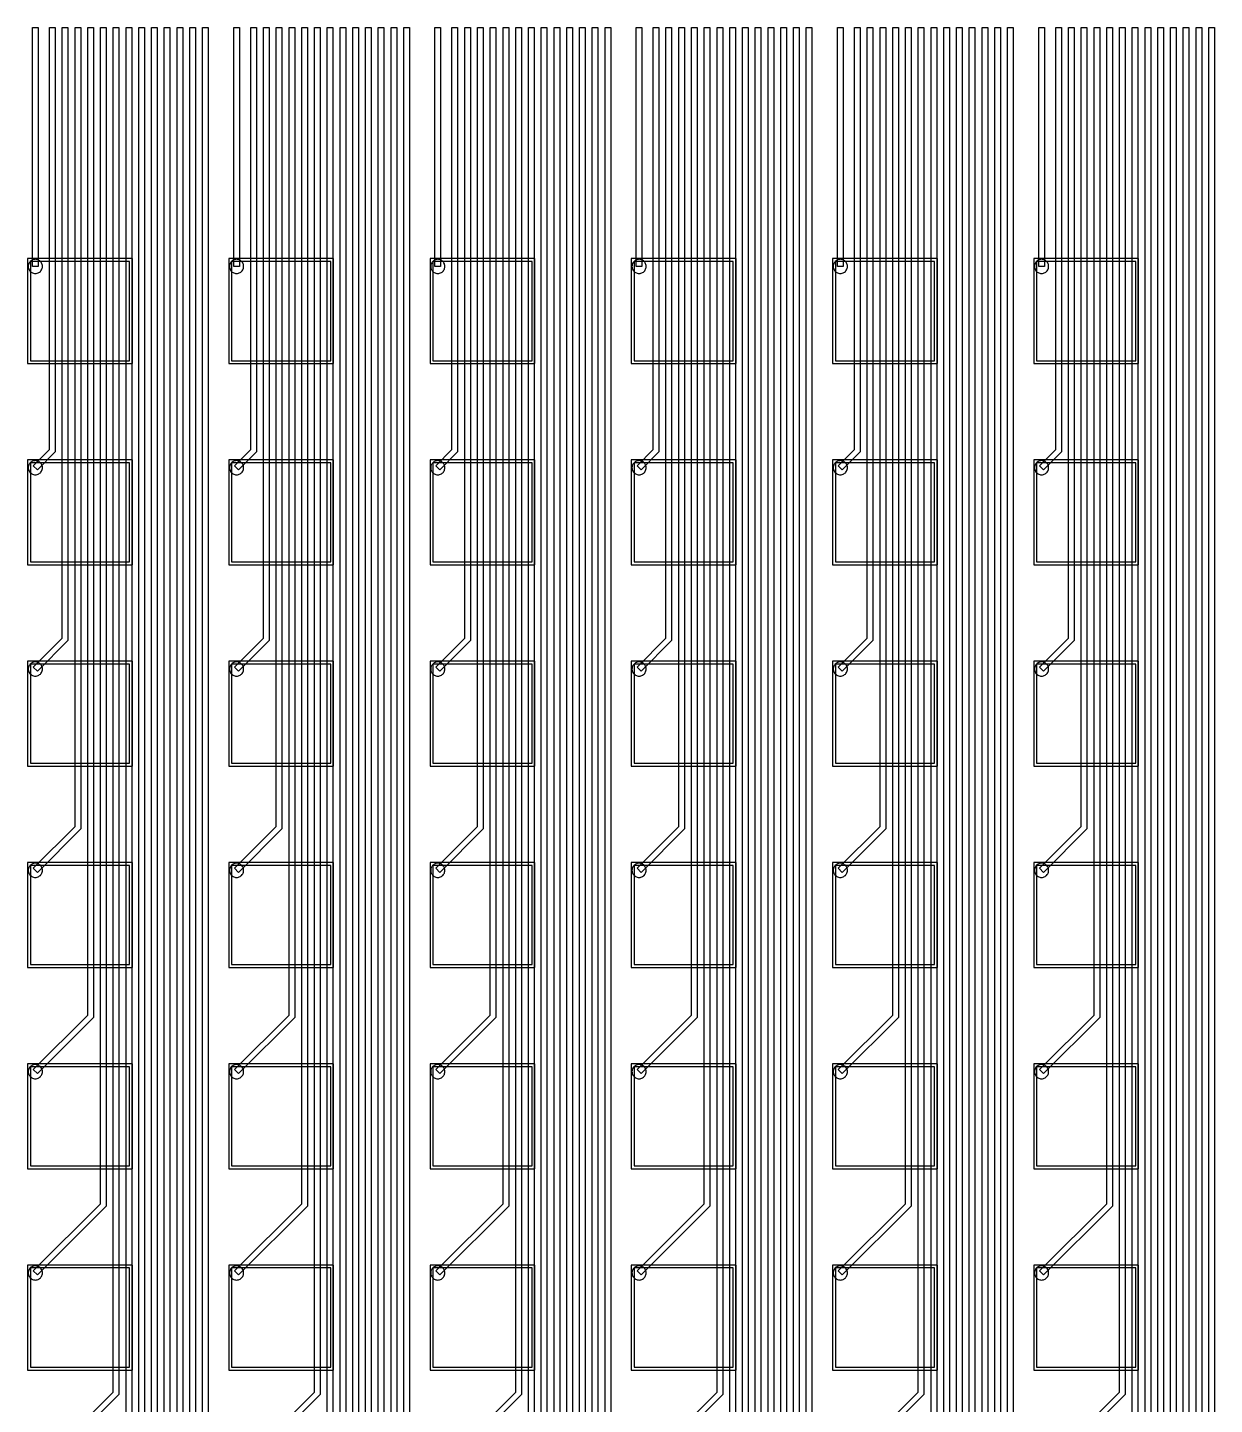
# Model space of a CAD drawing. Header units: metres. Extents: x -1236 to 4965, y 111 to 1952.
# Drawn here: x 639 to 1057.8, y 1166.9 to 1652.5 of the extents above; entities that cross this region are included whole.
import ezdxf

# ---------------------------------------------------------------- set-up
doc = ezdxf.new("R2010")
doc.units = ezdxf.units.M
for name, color, linetype in [('Etching', 1, 'CONTINUOUS'), ('EtchingPad', 2, 'CONTINUOUS'), ('Metal1', 4, 'CONTINUOUS'), ('Metal2', 3, 'CONTINUOUS')]:
    doc.layers.add(name, color=color, linetype=linetype)

msp = doc.modelspace()

# ---------------------------------------------------------------- linework, layer by layer
at = {"layer": 'Etching'}
for points in [[(644.25, 1568.25), (644.23, 1568.58), (644.16, 1568.9), (644.06, 1569.21), (643.92, 1569.5), (643.73, 1569.77), (643.52, 1570.02), (643.27, 1570.23), (643, 1570.42), (642.71, 1570.56), (642.4, 1570.66), (642.08, 1570.73), (641.75, 1570.75), (641.42, 1570.73), (641.1, 1570.66), (640.79, 1570.56), (640.5, 1570.42), (640.23, 1570.23), (639.98, 1570.02), (639.77, 1569.77), (639.58, 1569.5), (639.44, 1569.21), (639.34, 1568.9), (639.27, 1568.58), (639.25, 1568.25), (639.27, 1567.92), (639.34, 1567.6), (639.44, 1567.29), (639.58, 1567), (639.77, 1566.73), (639.98, 1566.48), (640.23, 1566.27), (640.5, 1566.08), (640.79, 1565.94), (641.1, 1565.84), (641.42, 1565.77), (641.75, 1565.75), (642.08, 1565.77), (642.4, 1565.84), (642.71, 1565.94), (643, 1566.08), (643.27, 1566.27), (643.52, 1566.48), (643.73, 1566.73), (643.92, 1567), (644.06, 1567.29), (644.16, 1567.6), (644.23, 1567.92), (644.25, 1568.25)], [(715.25, 1568.25), (715.23, 1568.58), (715.16, 1568.9), (715.06, 1569.21), (714.92, 1569.5), (714.73, 1569.77), (714.52, 1570.02), (714.27, 1570.23), (714, 1570.42), (713.71, 1570.56), (713.4, 1570.66), (713.08, 1570.73), (712.75, 1570.75), (712.42, 1570.73), (712.1, 1570.66), (711.79, 1570.56), (711.5, 1570.42), (711.23, 1570.23), (710.98, 1570.02), (710.77, 1569.77), (710.58, 1569.5), (710.44, 1569.21), (710.34, 1568.9), (710.27, 1568.58), (710.25, 1568.25), (710.27, 1567.92), (710.34, 1567.6), (710.44, 1567.29), (710.58, 1567), (710.77, 1566.73), (710.98, 1566.48), (711.23, 1566.27), (711.5, 1566.08), (711.79, 1565.94), (712.1, 1565.84), (712.42, 1565.77), (712.75, 1565.75), (713.08, 1565.77), (713.4, 1565.84), (713.71, 1565.94), (714, 1566.08), (714.27, 1566.27), (714.52, 1566.48), (714.73, 1566.73), (714.92, 1567), (715.06, 1567.29), (715.16, 1567.6), (715.23, 1567.92), (715.25, 1568.25)], [(786.25, 1568.25), (786.23, 1568.58), (786.16, 1568.9), (786.06, 1569.21), (785.92, 1569.5), (785.73, 1569.77), (785.52, 1570.02), (785.27, 1570.23), (785, 1570.42), (784.71, 1570.56), (784.4, 1570.66), (784.08, 1570.73), (783.75, 1570.75), (783.42, 1570.73), (783.1, 1570.66), (782.79, 1570.56), (782.5, 1570.42), (782.23, 1570.23), (781.98, 1570.02), (781.77, 1569.77), (781.58, 1569.5), (781.44, 1569.21), (781.34, 1568.9), (781.27, 1568.58), (781.25, 1568.25), (781.27, 1567.92), (781.34, 1567.6), (781.44, 1567.29), (781.58, 1567), (781.77, 1566.73), (781.98, 1566.48), (782.23, 1566.27), (782.5, 1566.08), (782.79, 1565.94), (783.1, 1565.84), (783.42, 1565.77), (783.75, 1565.75), (784.08, 1565.77), (784.4, 1565.84), (784.71, 1565.94), (785, 1566.08), (785.27, 1566.27), (785.52, 1566.48), (785.73, 1566.73), (785.92, 1567), (786.06, 1567.29), (786.16, 1567.6), (786.23, 1567.92), (786.25, 1568.25)], [(857.25, 1568.25), (857.23, 1568.58), (857.16, 1568.9), (857.06, 1569.21), (856.92, 1569.5), (856.73, 1569.77), (856.52, 1570.02), (856.27, 1570.23), (856, 1570.42), (855.71, 1570.56), (855.4, 1570.66), (855.08, 1570.73), (854.75, 1570.75), (854.42, 1570.73), (854.1, 1570.66), (853.79, 1570.56), (853.5, 1570.42), (853.23, 1570.23), (852.98, 1570.02), (852.77, 1569.77), (852.58, 1569.5), (852.44, 1569.21), (852.34, 1568.9), (852.27, 1568.58), (852.25, 1568.25), (852.27, 1567.92), (852.34, 1567.6), (852.44, 1567.29), (852.58, 1567), (852.77, 1566.73), (852.98, 1566.48), (853.23, 1566.27), (853.5, 1566.08), (853.79, 1565.94), (854.1, 1565.84), (854.42, 1565.77), (854.75, 1565.75), (855.08, 1565.77), (855.4, 1565.84), (855.71, 1565.94), (856, 1566.08), (856.27, 1566.27), (856.52, 1566.48), (856.73, 1566.73), (856.92, 1567), (857.06, 1567.29), (857.16, 1567.6), (857.23, 1567.92), (857.25, 1568.25)], [(928.25, 1568.25), (928.23, 1568.58), (928.16, 1568.9), (928.06, 1569.21), (927.92, 1569.5), (927.73, 1569.77), (927.52, 1570.02), (927.27, 1570.23), (927, 1570.42), (926.71, 1570.56), (926.4, 1570.66), (926.08, 1570.73), (925.75, 1570.75), (925.42, 1570.73), (925.1, 1570.66), (924.79, 1570.56), (924.5, 1570.42), (924.23, 1570.23), (923.98, 1570.02), (923.77, 1569.77), (923.58, 1569.5), (923.44, 1569.21), (923.34, 1568.9), (923.27, 1568.58), (923.25, 1568.25), (923.27, 1567.92), (923.34, 1567.6), (923.44, 1567.29), (923.58, 1567), (923.77, 1566.73), (923.98, 1566.48), (924.23, 1566.27), (924.5, 1566.08), (924.79, 1565.94), (925.1, 1565.84), (925.42, 1565.77), (925.75, 1565.75), (926.08, 1565.77), (926.4, 1565.84), (926.71, 1565.94), (927, 1566.08), (927.27, 1566.27), (927.52, 1566.48), (927.73, 1566.73), (927.92, 1567), (928.06, 1567.29), (928.16, 1567.6), (928.23, 1567.92), (928.25, 1568.25)], [(999.25, 1568.25), (999.23, 1568.58), (999.16, 1568.9), (999.06, 1569.21), (998.92, 1569.5), (998.73, 1569.77), (998.52, 1570.02), (998.27, 1570.23), (998, 1570.42), (997.71, 1570.56), (997.4, 1570.66), (997.08, 1570.73), (996.75, 1570.75), (996.42, 1570.73), (996.1, 1570.66), (995.79, 1570.56), (995.5, 1570.42), (995.23, 1570.23), (994.98, 1570.02), (994.77, 1569.77), (994.58, 1569.5), (994.44, 1569.21), (994.34, 1568.9), (994.27, 1568.58), (994.25, 1568.25), (994.27, 1567.92), (994.34, 1567.6), (994.44, 1567.29), (994.58, 1567), (994.77, 1566.73), (994.98, 1566.48), (995.23, 1566.27), (995.5, 1566.08), (995.79, 1565.94), (996.1, 1565.84), (996.42, 1565.77), (996.75, 1565.75), (997.08, 1565.77), (997.4, 1565.84), (997.71, 1565.94), (998, 1566.08), (998.27, 1566.27), (998.52, 1566.48), (998.73, 1566.73), (998.92, 1567), (999.06, 1567.29), (999.16, 1567.6), (999.23, 1567.92), (999.25, 1568.25)], [(644.25, 1497.25), (644.23, 1497.58), (644.16, 1497.9), (644.06, 1498.21), (643.92, 1498.5), (643.73, 1498.77), (643.52, 1499.02), (643.27, 1499.23), (643, 1499.42), (642.71, 1499.56), (642.4, 1499.66), (642.08, 1499.73), (641.75, 1499.75), (641.42, 1499.73), (641.1, 1499.66), (640.79, 1499.56), (640.5, 1499.42), (640.23, 1499.23), (639.98, 1499.02), (639.77, 1498.77), (639.58, 1498.5), (639.44, 1498.21), (639.34, 1497.9), (639.27, 1497.58), (639.25, 1497.25), (639.27, 1496.92), (639.34, 1496.6), (639.44, 1496.29), (639.58, 1496), (639.77, 1495.73), (639.98, 1495.48), (640.23, 1495.27), (640.5, 1495.08), (640.79, 1494.94), (641.1, 1494.84), (641.42, 1494.77), (641.75, 1494.75), (642.08, 1494.77), (642.4, 1494.84), (642.71, 1494.94), (643, 1495.08), (643.27, 1495.27), (643.52, 1495.48), (643.73, 1495.73), (643.92, 1496), (644.06, 1496.29), (644.16, 1496.6), (644.23, 1496.92), (644.25, 1497.25)], [(715.25, 1497.25), (715.23, 1497.58), (715.16, 1497.9), (715.06, 1498.21), (714.92, 1498.5), (714.73, 1498.77), (714.52, 1499.02), (714.27, 1499.23), (714, 1499.42), (713.71, 1499.56), (713.4, 1499.66), (713.08, 1499.73), (712.75, 1499.75), (712.42, 1499.73), (712.1, 1499.66), (711.79, 1499.56), (711.5, 1499.42), (711.23, 1499.23), (710.98, 1499.02), (710.77, 1498.77), (710.58, 1498.5), (710.44, 1498.21), (710.34, 1497.9), (710.27, 1497.58), (710.25, 1497.25), (710.27, 1496.92), (710.34, 1496.6), (710.44, 1496.29), (710.58, 1496), (710.77, 1495.73), (710.98, 1495.48), (711.23, 1495.27), (711.5, 1495.08), (711.79, 1494.94), (712.1, 1494.84), (712.42, 1494.77), (712.75, 1494.75), (713.08, 1494.77), (713.4, 1494.84), (713.71, 1494.94), (714, 1495.08), (714.27, 1495.27), (714.52, 1495.48), (714.73, 1495.73), (714.92, 1496), (715.06, 1496.29), (715.16, 1496.6), (715.23, 1496.92), (715.25, 1497.25)], [(786.25, 1497.25), (786.23, 1497.58), (786.16, 1497.9), (786.06, 1498.21), (785.92, 1498.5), (785.73, 1498.77), (785.52, 1499.02), (785.27, 1499.23), (785, 1499.42), (784.71, 1499.56), (784.4, 1499.66), (784.08, 1499.73), (783.75, 1499.75), (783.42, 1499.73), (783.1, 1499.66), (782.79, 1499.56), (782.5, 1499.42), (782.23, 1499.23), (781.98, 1499.02), (781.77, 1498.77), (781.58, 1498.5), (781.44, 1498.21), (781.34, 1497.9), (781.27, 1497.58), (781.25, 1497.25), (781.27, 1496.92), (781.34, 1496.6), (781.44, 1496.29), (781.58, 1496), (781.77, 1495.73), (781.98, 1495.48), (782.23, 1495.27), (782.5, 1495.08), (782.79, 1494.94), (783.1, 1494.84), (783.42, 1494.77), (783.75, 1494.75), (784.08, 1494.77), (784.4, 1494.84), (784.71, 1494.94), (785, 1495.08), (785.27, 1495.27), (785.52, 1495.48), (785.73, 1495.73), (785.92, 1496), (786.06, 1496.29), (786.16, 1496.6), (786.23, 1496.92), (786.25, 1497.25)], [(857.25, 1497.25), (857.23, 1497.58), (857.16, 1497.9), (857.06, 1498.21), (856.92, 1498.5), (856.73, 1498.77), (856.52, 1499.02), (856.27, 1499.23), (856, 1499.42), (855.71, 1499.56), (855.4, 1499.66), (855.08, 1499.73), (854.75, 1499.75), (854.42, 1499.73), (854.1, 1499.66), (853.79, 1499.56), (853.5, 1499.42), (853.23, 1499.23), (852.98, 1499.02), (852.77, 1498.77), (852.58, 1498.5), (852.44, 1498.21), (852.34, 1497.9), (852.27, 1497.58), (852.25, 1497.25), (852.27, 1496.92), (852.34, 1496.6), (852.44, 1496.29), (852.58, 1496), (852.77, 1495.73), (852.98, 1495.48), (853.23, 1495.27), (853.5, 1495.08), (853.79, 1494.94), (854.1, 1494.84), (854.42, 1494.77), (854.75, 1494.75), (855.08, 1494.77), (855.4, 1494.84), (855.71, 1494.94), (856, 1495.08), (856.27, 1495.27), (856.52, 1495.48), (856.73, 1495.73), (856.92, 1496), (857.06, 1496.29), (857.16, 1496.6), (857.23, 1496.92), (857.25, 1497.25)], [(928.25, 1497.25), (928.23, 1497.58), (928.16, 1497.9), (928.06, 1498.21), (927.92, 1498.5), (927.73, 1498.77), (927.52, 1499.02), (927.27, 1499.23), (927, 1499.42), (926.71, 1499.56), (926.4, 1499.66), (926.08, 1499.73), (925.75, 1499.75), (925.42, 1499.73), (925.1, 1499.66), (924.79, 1499.56), (924.5, 1499.42), (924.23, 1499.23), (923.98, 1499.02), (923.77, 1498.77), (923.58, 1498.5), (923.44, 1498.21), (923.34, 1497.9), (923.27, 1497.58), (923.25, 1497.25), (923.27, 1496.92), (923.34, 1496.6), (923.44, 1496.29), (923.58, 1496), (923.77, 1495.73), (923.98, 1495.48), (924.23, 1495.27), (924.5, 1495.08), (924.79, 1494.94), (925.1, 1494.84), (925.42, 1494.77), (925.75, 1494.75), (926.08, 1494.77), (926.4, 1494.84), (926.71, 1494.94), (927, 1495.08), (927.27, 1495.27), (927.52, 1495.48), (927.73, 1495.73), (927.92, 1496), (928.06, 1496.29), (928.16, 1496.6), (928.23, 1496.92), (928.25, 1497.25)], [(999.25, 1497.25), (999.23, 1497.58), (999.16, 1497.9), (999.06, 1498.21), (998.92, 1498.5), (998.73, 1498.77), (998.52, 1499.02), (998.27, 1499.23), (998, 1499.42), (997.71, 1499.56), (997.4, 1499.66), (997.08, 1499.73), (996.75, 1499.75), (996.42, 1499.73), (996.1, 1499.66), (995.79, 1499.56), (995.5, 1499.42), (995.23, 1499.23), (994.98, 1499.02), (994.77, 1498.77), (994.58, 1498.5), (994.44, 1498.21), (994.34, 1497.9), (994.27, 1497.58), (994.25, 1497.25), (994.27, 1496.92), (994.34, 1496.6), (994.44, 1496.29), (994.58, 1496), (994.77, 1495.73), (994.98, 1495.48), (995.23, 1495.27), (995.5, 1495.08), (995.79, 1494.94), (996.1, 1494.84), (996.42, 1494.77), (996.75, 1494.75), (997.08, 1494.77), (997.4, 1494.84), (997.71, 1494.94), (998, 1495.08), (998.27, 1495.27), (998.52, 1495.48), (998.73, 1495.73), (998.92, 1496), (999.06, 1496.29), (999.16, 1496.6), (999.23, 1496.92), (999.25, 1497.25)], [(644.25, 1426.25), (644.23, 1426.58), (644.16, 1426.9), (644.06, 1427.21), (643.92, 1427.5), (643.73, 1427.77), (643.52, 1428.02), (643.27, 1428.23), (643, 1428.42), (642.71, 1428.56), (642.4, 1428.66), (642.08, 1428.73), (641.75, 1428.75), (641.42, 1428.73), (641.1, 1428.66), (640.79, 1428.56), (640.5, 1428.42), (640.23, 1428.23), (639.98, 1428.02), (639.77, 1427.77), (639.58, 1427.5), (639.44, 1427.21), (639.34, 1426.9), (639.27, 1426.58), (639.25, 1426.25), (639.27, 1425.92), (639.34, 1425.6), (639.44, 1425.29), (639.58, 1425), (639.77, 1424.73), (639.98, 1424.48), (640.23, 1424.27), (640.5, 1424.08), (640.79, 1423.94), (641.1, 1423.84), (641.42, 1423.77), (641.75, 1423.75), (642.08, 1423.77), (642.4, 1423.84), (642.71, 1423.94), (643, 1424.08), (643.27, 1424.27), (643.52, 1424.48), (643.73, 1424.73), (643.92, 1425), (644.06, 1425.29), (644.16, 1425.6), (644.23, 1425.92), (644.25, 1426.25)], [(715.25, 1426.25), (715.23, 1426.58), (715.16, 1426.9), (715.06, 1427.21), (714.92, 1427.5), (714.73, 1427.77), (714.52, 1428.02), (714.27, 1428.23), (714, 1428.42), (713.71, 1428.56), (713.4, 1428.66), (713.08, 1428.73), (712.75, 1428.75), (712.42, 1428.73), (712.1, 1428.66), (711.79, 1428.56), (711.5, 1428.42), (711.23, 1428.23), (710.98, 1428.02), (710.77, 1427.77), (710.58, 1427.5), (710.44, 1427.21), (710.34, 1426.9), (710.27, 1426.58), (710.25, 1426.25), (710.27, 1425.92), (710.34, 1425.6), (710.44, 1425.29), (710.58, 1425), (710.77, 1424.73), (710.98, 1424.48), (711.23, 1424.27), (711.5, 1424.08), (711.79, 1423.94), (712.1, 1423.84), (712.42, 1423.77), (712.75, 1423.75), (713.08, 1423.77), (713.4, 1423.84), (713.71, 1423.94), (714, 1424.08), (714.27, 1424.27), (714.52, 1424.48), (714.73, 1424.73), (714.92, 1425), (715.06, 1425.29), (715.16, 1425.6), (715.23, 1425.92), (715.25, 1426.25)], [(786.25, 1426.25), (786.23, 1426.58), (786.16, 1426.9), (786.06, 1427.21), (785.92, 1427.5), (785.73, 1427.77), (785.52, 1428.02), (785.27, 1428.23), (785, 1428.42), (784.71, 1428.56), (784.4, 1428.66), (784.08, 1428.73), (783.75, 1428.75), (783.42, 1428.73), (783.1, 1428.66), (782.79, 1428.56), (782.5, 1428.42), (782.23, 1428.23), (781.98, 1428.02), (781.77, 1427.77), (781.58, 1427.5), (781.44, 1427.21), (781.34, 1426.9), (781.27, 1426.58), (781.25, 1426.25), (781.27, 1425.92), (781.34, 1425.6), (781.44, 1425.29), (781.58, 1425), (781.77, 1424.73), (781.98, 1424.48), (782.23, 1424.27), (782.5, 1424.08), (782.79, 1423.94), (783.1, 1423.84), (783.42, 1423.77), (783.75, 1423.75), (784.08, 1423.77), (784.4, 1423.84), (784.71, 1423.94), (785, 1424.08), (785.27, 1424.27), (785.52, 1424.48), (785.73, 1424.73), (785.92, 1425), (786.06, 1425.29), (786.16, 1425.6), (786.23, 1425.92), (786.25, 1426.25)], [(857.25, 1426.25), (857.23, 1426.58), (857.16, 1426.9), (857.06, 1427.21), (856.92, 1427.5), (856.73, 1427.77), (856.52, 1428.02), (856.27, 1428.23), (856, 1428.42), (855.71, 1428.56), (855.4, 1428.66), (855.08, 1428.73), (854.75, 1428.75), (854.42, 1428.73), (854.1, 1428.66), (853.79, 1428.56), (853.5, 1428.42), (853.23, 1428.23), (852.98, 1428.02), (852.77, 1427.77), (852.58, 1427.5), (852.44, 1427.21), (852.34, 1426.9), (852.27, 1426.58), (852.25, 1426.25), (852.27, 1425.92), (852.34, 1425.6), (852.44, 1425.29), (852.58, 1425), (852.77, 1424.73), (852.98, 1424.48), (853.23, 1424.27), (853.5, 1424.08), (853.79, 1423.94), (854.1, 1423.84), (854.42, 1423.77), (854.75, 1423.75), (855.08, 1423.77), (855.4, 1423.84), (855.71, 1423.94), (856, 1424.08), (856.27, 1424.27), (856.52, 1424.48), (856.73, 1424.73), (856.92, 1425), (857.06, 1425.29), (857.16, 1425.6), (857.23, 1425.92), (857.25, 1426.25)], [(928.25, 1426.25), (928.23, 1426.58), (928.16, 1426.9), (928.06, 1427.21), (927.92, 1427.5), (927.73, 1427.77), (927.52, 1428.02), (927.27, 1428.23), (927, 1428.42), (926.71, 1428.56), (926.4, 1428.66), (926.08, 1428.73), (925.75, 1428.75), (925.42, 1428.73), (925.1, 1428.66), (924.79, 1428.56), (924.5, 1428.42), (924.23, 1428.23), (923.98, 1428.02), (923.77, 1427.77), (923.58, 1427.5), (923.44, 1427.21), (923.34, 1426.9), (923.27, 1426.58), (923.25, 1426.25), (923.27, 1425.92), (923.34, 1425.6), (923.44, 1425.29), (923.58, 1425), (923.77, 1424.73), (923.98, 1424.48), (924.23, 1424.27), (924.5, 1424.08), (924.79, 1423.94), (925.1, 1423.84), (925.42, 1423.77), (925.75, 1423.75), (926.08, 1423.77), (926.4, 1423.84), (926.71, 1423.94), (927, 1424.08), (927.27, 1424.27), (927.52, 1424.48), (927.73, 1424.73), (927.92, 1425), (928.06, 1425.29), (928.16, 1425.6), (928.23, 1425.92), (928.25, 1426.25)], [(999.25, 1426.25), (999.23, 1426.58), (999.16, 1426.9), (999.06, 1427.21), (998.92, 1427.5), (998.73, 1427.77), (998.52, 1428.02), (998.27, 1428.23), (998, 1428.42), (997.71, 1428.56), (997.4, 1428.66), (997.08, 1428.73), (996.75, 1428.75), (996.42, 1428.73), (996.1, 1428.66), (995.79, 1428.56), (995.5, 1428.42), (995.23, 1428.23), (994.98, 1428.02), (994.77, 1427.77), (994.58, 1427.5), (994.44, 1427.21), (994.34, 1426.9), (994.27, 1426.58), (994.25, 1426.25), (994.27, 1425.92), (994.34, 1425.6), (994.44, 1425.29), (994.58, 1425), (994.77, 1424.73), (994.98, 1424.48), (995.23, 1424.27), (995.5, 1424.08), (995.79, 1423.94), (996.1, 1423.84), (996.42, 1423.77), (996.75, 1423.75), (997.08, 1423.77), (997.4, 1423.84), (997.71, 1423.94), (998, 1424.08), (998.27, 1424.27), (998.52, 1424.48), (998.73, 1424.73), (998.92, 1425), (999.06, 1425.29), (999.16, 1425.6), (999.23, 1425.92), (999.25, 1426.25)], [(644.25, 1355.25), (644.23, 1355.58), (644.16, 1355.9), (644.06, 1356.21), (643.92, 1356.5), (643.73, 1356.77), (643.52, 1357.02), (643.27, 1357.23), (643, 1357.42), (642.71, 1357.56), (642.4, 1357.66), (642.08, 1357.73), (641.75, 1357.75), (641.42, 1357.73), (641.1, 1357.66), (640.79, 1357.56), (640.5, 1357.42), (640.23, 1357.23), (639.98, 1357.02), (639.77, 1356.77), (639.58, 1356.5), (639.44, 1356.21), (639.34, 1355.9), (639.27, 1355.58), (639.25, 1355.25), (639.27, 1354.92), (639.34, 1354.6), (639.44, 1354.29), (639.58, 1354), (639.77, 1353.73), (639.98, 1353.48), (640.23, 1353.27), (640.5, 1353.08), (640.79, 1352.94), (641.1, 1352.84), (641.42, 1352.77), (641.75, 1352.75), (642.08, 1352.77), (642.4, 1352.84), (642.71, 1352.94), (643, 1353.08), (643.27, 1353.27), (643.52, 1353.48), (643.73, 1353.73), (643.92, 1354), (644.06, 1354.29), (644.16, 1354.6), (644.23, 1354.92), (644.25, 1355.25)], [(715.25, 1355.25), (715.23, 1355.58), (715.16, 1355.9), (715.06, 1356.21), (714.92, 1356.5), (714.73, 1356.77), (714.52, 1357.02), (714.27, 1357.23), (714, 1357.42), (713.71, 1357.56), (713.4, 1357.66), (713.08, 1357.73), (712.75, 1357.75), (712.42, 1357.73), (712.1, 1357.66), (711.79, 1357.56), (711.5, 1357.42), (711.23, 1357.23), (710.98, 1357.02), (710.77, 1356.77), (710.58, 1356.5), (710.44, 1356.21), (710.34, 1355.9), (710.27, 1355.58), (710.25, 1355.25), (710.27, 1354.92), (710.34, 1354.6), (710.44, 1354.29), (710.58, 1354), (710.77, 1353.73), (710.98, 1353.48), (711.23, 1353.27), (711.5, 1353.08), (711.79, 1352.94), (712.1, 1352.84), (712.42, 1352.77), (712.75, 1352.75), (713.08, 1352.77), (713.4, 1352.84), (713.71, 1352.94), (714, 1353.08), (714.27, 1353.27), (714.52, 1353.48), (714.73, 1353.73), (714.92, 1354), (715.06, 1354.29), (715.16, 1354.6), (715.23, 1354.92), (715.25, 1355.25)], [(786.25, 1355.25), (786.23, 1355.58), (786.16, 1355.9), (786.06, 1356.21), (785.92, 1356.5), (785.73, 1356.77), (785.52, 1357.02), (785.27, 1357.23), (785, 1357.42), (784.71, 1357.56), (784.4, 1357.66), (784.08, 1357.73), (783.75, 1357.75), (783.42, 1357.73), (783.1, 1357.66), (782.79, 1357.56), (782.5, 1357.42), (782.23, 1357.23), (781.98, 1357.02), (781.77, 1356.77), (781.58, 1356.5), (781.44, 1356.21), (781.34, 1355.9), (781.27, 1355.58), (781.25, 1355.25), (781.27, 1354.92), (781.34, 1354.6), (781.44, 1354.29), (781.58, 1354), (781.77, 1353.73), (781.98, 1353.48), (782.23, 1353.27), (782.5, 1353.08), (782.79, 1352.94), (783.1, 1352.84), (783.42, 1352.77), (783.75, 1352.75), (784.08, 1352.77), (784.4, 1352.84), (784.71, 1352.94), (785, 1353.08), (785.27, 1353.27), (785.52, 1353.48), (785.73, 1353.73), (785.92, 1354), (786.06, 1354.29), (786.16, 1354.6), (786.23, 1354.92), (786.25, 1355.25)], [(857.25, 1355.25), (857.23, 1355.58), (857.16, 1355.9), (857.06, 1356.21), (856.92, 1356.5), (856.73, 1356.77), (856.52, 1357.02), (856.27, 1357.23), (856, 1357.42), (855.71, 1357.56), (855.4, 1357.66), (855.08, 1357.73), (854.75, 1357.75), (854.42, 1357.73), (854.1, 1357.66), (853.79, 1357.56), (853.5, 1357.42), (853.23, 1357.23), (852.98, 1357.02), (852.77, 1356.77), (852.58, 1356.5), (852.44, 1356.21), (852.34, 1355.9), (852.27, 1355.58), (852.25, 1355.25), (852.27, 1354.92), (852.34, 1354.6), (852.44, 1354.29), (852.58, 1354), (852.77, 1353.73), (852.98, 1353.48), (853.23, 1353.27), (853.5, 1353.08), (853.79, 1352.94), (854.1, 1352.84), (854.42, 1352.77), (854.75, 1352.75), (855.08, 1352.77), (855.4, 1352.84), (855.71, 1352.94), (856, 1353.08), (856.27, 1353.27), (856.52, 1353.48), (856.73, 1353.73), (856.92, 1354), (857.06, 1354.29), (857.16, 1354.6), (857.23, 1354.92), (857.25, 1355.25)], [(928.25, 1355.25), (928.23, 1355.58), (928.16, 1355.9), (928.06, 1356.21), (927.92, 1356.5), (927.73, 1356.77), (927.52, 1357.02), (927.27, 1357.23), (927, 1357.42), (926.71, 1357.56), (926.4, 1357.66), (926.08, 1357.73), (925.75, 1357.75), (925.42, 1357.73), (925.1, 1357.66), (924.79, 1357.56), (924.5, 1357.42), (924.23, 1357.23), (923.98, 1357.02), (923.77, 1356.77), (923.58, 1356.5), (923.44, 1356.21), (923.34, 1355.9), (923.27, 1355.58), (923.25, 1355.25), (923.27, 1354.92), (923.34, 1354.6), (923.44, 1354.29), (923.58, 1354), (923.77, 1353.73), (923.98, 1353.48), (924.23, 1353.27), (924.5, 1353.08), (924.79, 1352.94), (925.1, 1352.84), (925.42, 1352.77), (925.75, 1352.75), (926.08, 1352.77), (926.4, 1352.84), (926.71, 1352.94), (927, 1353.08), (927.27, 1353.27), (927.52, 1353.48), (927.73, 1353.73), (927.92, 1354), (928.06, 1354.29), (928.16, 1354.6), (928.23, 1354.92), (928.25, 1355.25)], [(999.25, 1355.25), (999.23, 1355.58), (999.16, 1355.9), (999.06, 1356.21), (998.92, 1356.5), (998.73, 1356.77), (998.52, 1357.02), (998.27, 1357.23), (998, 1357.42), (997.71, 1357.56), (997.4, 1357.66), (997.08, 1357.73), (996.75, 1357.75), (996.42, 1357.73), (996.1, 1357.66), (995.79, 1357.56), (995.5, 1357.42), (995.23, 1357.23), (994.98, 1357.02), (994.77, 1356.77), (994.58, 1356.5), (994.44, 1356.21), (994.34, 1355.9), (994.27, 1355.58), (994.25, 1355.25), (994.27, 1354.92), (994.34, 1354.6), (994.44, 1354.29), (994.58, 1354), (994.77, 1353.73), (994.98, 1353.48), (995.23, 1353.27), (995.5, 1353.08), (995.79, 1352.94), (996.1, 1352.84), (996.42, 1352.77), (996.75, 1352.75), (997.08, 1352.77), (997.4, 1352.84), (997.71, 1352.94), (998, 1353.08), (998.27, 1353.27), (998.52, 1353.48), (998.73, 1353.73), (998.92, 1354), (999.06, 1354.29), (999.16, 1354.6), (999.23, 1354.92), (999.25, 1355.25)], [(644.25, 1284.25), (644.23, 1284.58), (644.16, 1284.9), (644.06, 1285.21), (643.92, 1285.5), (643.73, 1285.77), (643.52, 1286.02), (643.27, 1286.23), (643, 1286.42), (642.71, 1286.56), (642.4, 1286.66), (642.08, 1286.73), (641.75, 1286.75), (641.42, 1286.73), (641.1, 1286.66), (640.79, 1286.56), (640.5, 1286.42), (640.23, 1286.23), (639.98, 1286.02), (639.77, 1285.77), (639.58, 1285.5), (639.44, 1285.21), (639.34, 1284.9), (639.27, 1284.58), (639.25, 1284.25), (639.27, 1283.92), (639.34, 1283.6), (639.44, 1283.29), (639.58, 1283), (639.77, 1282.73), (639.98, 1282.48), (640.23, 1282.27), (640.5, 1282.08), (640.79, 1281.94), (641.1, 1281.84), (641.42, 1281.77), (641.75, 1281.75), (642.08, 1281.77), (642.4, 1281.84), (642.71, 1281.94), (643, 1282.08), (643.27, 1282.27), (643.52, 1282.48), (643.73, 1282.73), (643.92, 1283), (644.06, 1283.29), (644.16, 1283.6), (644.23, 1283.92), (644.25, 1284.25)], [(715.25, 1284.25), (715.23, 1284.58), (715.16, 1284.9), (715.06, 1285.21), (714.92, 1285.5), (714.73, 1285.77), (714.52, 1286.02), (714.27, 1286.23), (714, 1286.42), (713.71, 1286.56), (713.4, 1286.66), (713.08, 1286.73), (712.75, 1286.75), (712.42, 1286.73), (712.1, 1286.66), (711.79, 1286.56), (711.5, 1286.42), (711.23, 1286.23), (710.98, 1286.02), (710.77, 1285.77), (710.58, 1285.5), (710.44, 1285.21), (710.34, 1284.9), (710.27, 1284.58), (710.25, 1284.25), (710.27, 1283.92), (710.34, 1283.6), (710.44, 1283.29), (710.58, 1283), (710.77, 1282.73), (710.98, 1282.48), (711.23, 1282.27), (711.5, 1282.08), (711.79, 1281.94), (712.1, 1281.84), (712.42, 1281.77), (712.75, 1281.75), (713.08, 1281.77), (713.4, 1281.84), (713.71, 1281.94), (714, 1282.08), (714.27, 1282.27), (714.52, 1282.48), (714.73, 1282.73), (714.92, 1283), (715.06, 1283.29), (715.16, 1283.6), (715.23, 1283.92), (715.25, 1284.25)], [(786.25, 1284.25), (786.23, 1284.58), (786.16, 1284.9), (786.06, 1285.21), (785.92, 1285.5), (785.73, 1285.77), (785.52, 1286.02), (785.27, 1286.23), (785, 1286.42), (784.71, 1286.56), (784.4, 1286.66), (784.08, 1286.73), (783.75, 1286.75), (783.42, 1286.73), (783.1, 1286.66), (782.79, 1286.56), (782.5, 1286.42), (782.23, 1286.23), (781.98, 1286.02), (781.77, 1285.77), (781.58, 1285.5), (781.44, 1285.21), (781.34, 1284.9), (781.27, 1284.58), (781.25, 1284.25), (781.27, 1283.92), (781.34, 1283.6), (781.44, 1283.29), (781.58, 1283), (781.77, 1282.73), (781.98, 1282.48), (782.23, 1282.27), (782.5, 1282.08), (782.79, 1281.94), (783.1, 1281.84), (783.42, 1281.77), (783.75, 1281.75), (784.08, 1281.77), (784.4, 1281.84), (784.71, 1281.94), (785, 1282.08), (785.27, 1282.27), (785.52, 1282.48), (785.73, 1282.73), (785.92, 1283), (786.06, 1283.29), (786.16, 1283.6), (786.23, 1283.92), (786.25, 1284.25)], [(857.25, 1284.25), (857.23, 1284.58), (857.16, 1284.9), (857.06, 1285.21), (856.92, 1285.5), (856.73, 1285.77), (856.52, 1286.02), (856.27, 1286.23), (856, 1286.42), (855.71, 1286.56), (855.4, 1286.66), (855.08, 1286.73), (854.75, 1286.75), (854.42, 1286.73), (854.1, 1286.66), (853.79, 1286.56), (853.5, 1286.42), (853.23, 1286.23), (852.98, 1286.02), (852.77, 1285.77), (852.58, 1285.5), (852.44, 1285.21), (852.34, 1284.9), (852.27, 1284.58), (852.25, 1284.25), (852.27, 1283.92), (852.34, 1283.6), (852.44, 1283.29), (852.58, 1283), (852.77, 1282.73), (852.98, 1282.48), (853.23, 1282.27), (853.5, 1282.08), (853.79, 1281.94), (854.1, 1281.84), (854.42, 1281.77), (854.75, 1281.75), (855.08, 1281.77), (855.4, 1281.84), (855.71, 1281.94), (856, 1282.08), (856.27, 1282.27), (856.52, 1282.48), (856.73, 1282.73), (856.92, 1283), (857.06, 1283.29), (857.16, 1283.6), (857.23, 1283.92), (857.25, 1284.25)], [(928.25, 1284.25), (928.23, 1284.58), (928.16, 1284.9), (928.06, 1285.21), (927.92, 1285.5), (927.73, 1285.77), (927.52, 1286.02), (927.27, 1286.23), (927, 1286.42), (926.71, 1286.56), (926.4, 1286.66), (926.08, 1286.73), (925.75, 1286.75), (925.42, 1286.73), (925.1, 1286.66), (924.79, 1286.56), (924.5, 1286.42), (924.23, 1286.23), (923.98, 1286.02), (923.77, 1285.77), (923.58, 1285.5), (923.44, 1285.21), (923.34, 1284.9), (923.27, 1284.58), (923.25, 1284.25), (923.27, 1283.92), (923.34, 1283.6), (923.44, 1283.29), (923.58, 1283), (923.77, 1282.73), (923.98, 1282.48), (924.23, 1282.27), (924.5, 1282.08), (924.79, 1281.94), (925.1, 1281.84), (925.42, 1281.77), (925.75, 1281.75), (926.08, 1281.77), (926.4, 1281.84), (926.71, 1281.94), (927, 1282.08), (927.27, 1282.27), (927.52, 1282.48), (927.73, 1282.73), (927.92, 1283), (928.06, 1283.29), (928.16, 1283.6), (928.23, 1283.92), (928.25, 1284.25)], [(999.25, 1284.25), (999.23, 1284.58), (999.16, 1284.9), (999.06, 1285.21), (998.92, 1285.5), (998.73, 1285.77), (998.52, 1286.02), (998.27, 1286.23), (998, 1286.42), (997.71, 1286.56), (997.4, 1286.66), (997.08, 1286.73), (996.75, 1286.75), (996.42, 1286.73), (996.1, 1286.66), (995.79, 1286.56), (995.5, 1286.42), (995.23, 1286.23), (994.98, 1286.02), (994.77, 1285.77), (994.58, 1285.5), (994.44, 1285.21), (994.34, 1284.9), (994.27, 1284.58), (994.25, 1284.25), (994.27, 1283.92), (994.34, 1283.6), (994.44, 1283.29), (994.58, 1283), (994.77, 1282.73), (994.98, 1282.48), (995.23, 1282.27), (995.5, 1282.08), (995.79, 1281.94), (996.1, 1281.84), (996.42, 1281.77), (996.75, 1281.75), (997.08, 1281.77), (997.4, 1281.84), (997.71, 1281.94), (998, 1282.08), (998.27, 1282.27), (998.52, 1282.48), (998.73, 1282.73), (998.92, 1283), (999.06, 1283.29), (999.16, 1283.6), (999.23, 1283.92), (999.25, 1284.25)], [(644.25, 1213.25), (644.23, 1213.58), (644.16, 1213.9), (644.06, 1214.21), (643.92, 1214.5), (643.73, 1214.77), (643.52, 1215.02), (643.27, 1215.23), (643, 1215.42), (642.71, 1215.56), (642.4, 1215.66), (642.08, 1215.73), (641.75, 1215.75), (641.42, 1215.73), (641.1, 1215.66), (640.79, 1215.56), (640.5, 1215.42), (640.23, 1215.23), (639.98, 1215.02), (639.77, 1214.77), (639.58, 1214.5), (639.44, 1214.21), (639.34, 1213.9), (639.27, 1213.58), (639.25, 1213.25), (639.27, 1212.92), (639.34, 1212.6), (639.44, 1212.29), (639.58, 1212), (639.77, 1211.73), (639.98, 1211.48), (640.23, 1211.27), (640.5, 1211.08), (640.79, 1210.94), (641.1, 1210.84), (641.42, 1210.77), (641.75, 1210.75), (642.08, 1210.77), (642.4, 1210.84), (642.71, 1210.94), (643, 1211.08), (643.27, 1211.27), (643.52, 1211.48), (643.73, 1211.73), (643.92, 1212), (644.06, 1212.29), (644.16, 1212.6), (644.23, 1212.92), (644.25, 1213.25)], [(715.25, 1213.25), (715.23, 1213.58), (715.16, 1213.9), (715.06, 1214.21), (714.92, 1214.5), (714.73, 1214.77), (714.52, 1215.02), (714.27, 1215.23), (714, 1215.42), (713.71, 1215.56), (713.4, 1215.66), (713.08, 1215.73), (712.75, 1215.75), (712.42, 1215.73), (712.1, 1215.66), (711.79, 1215.56), (711.5, 1215.42), (711.23, 1215.23), (710.98, 1215.02), (710.77, 1214.77), (710.58, 1214.5), (710.44, 1214.21), (710.34, 1213.9), (710.27, 1213.58), (710.25, 1213.25), (710.27, 1212.92), (710.34, 1212.6), (710.44, 1212.29), (710.58, 1212), (710.77, 1211.73), (710.98, 1211.48), (711.23, 1211.27), (711.5, 1211.08), (711.79, 1210.94), (712.1, 1210.84), (712.42, 1210.77), (712.75, 1210.75), (713.08, 1210.77), (713.4, 1210.84), (713.71, 1210.94), (714, 1211.08), (714.27, 1211.27), (714.52, 1211.48), (714.73, 1211.73), (714.92, 1212), (715.06, 1212.29), (715.16, 1212.6), (715.23, 1212.92), (715.25, 1213.25)], [(786.25, 1213.25), (786.23, 1213.58), (786.16, 1213.9), (786.06, 1214.21), (785.92, 1214.5), (785.73, 1214.77), (785.52, 1215.02), (785.27, 1215.23), (785, 1215.42), (784.71, 1215.56), (784.4, 1215.66), (784.08, 1215.73), (783.75, 1215.75), (783.42, 1215.73), (783.1, 1215.66), (782.79, 1215.56), (782.5, 1215.42), (782.23, 1215.23), (781.98, 1215.02), (781.77, 1214.77), (781.58, 1214.5), (781.44, 1214.21), (781.34, 1213.9), (781.27, 1213.58), (781.25, 1213.25), (781.27, 1212.92), (781.34, 1212.6), (781.44, 1212.29), (781.58, 1212), (781.77, 1211.73), (781.98, 1211.48), (782.23, 1211.27), (782.5, 1211.08), (782.79, 1210.94), (783.1, 1210.84), (783.42, 1210.77), (783.75, 1210.75), (784.08, 1210.77), (784.4, 1210.84), (784.71, 1210.94), (785, 1211.08), (785.27, 1211.27), (785.52, 1211.48), (785.73, 1211.73), (785.92, 1212), (786.06, 1212.29), (786.16, 1212.6), (786.23, 1212.92), (786.25, 1213.25)], [(857.25, 1213.25), (857.23, 1213.58), (857.16, 1213.9), (857.06, 1214.21), (856.92, 1214.5), (856.73, 1214.77), (856.52, 1215.02), (856.27, 1215.23), (856, 1215.42), (855.71, 1215.56), (855.4, 1215.66), (855.08, 1215.73), (854.75, 1215.75), (854.42, 1215.73), (854.1, 1215.66), (853.79, 1215.56), (853.5, 1215.42), (853.23, 1215.23), (852.98, 1215.02), (852.77, 1214.77), (852.58, 1214.5), (852.44, 1214.21), (852.34, 1213.9), (852.27, 1213.58), (852.25, 1213.25), (852.27, 1212.92), (852.34, 1212.6), (852.44, 1212.29), (852.58, 1212), (852.77, 1211.73), (852.98, 1211.48), (853.23, 1211.27), (853.5, 1211.08), (853.79, 1210.94), (854.1, 1210.84), (854.42, 1210.77), (854.75, 1210.75), (855.08, 1210.77), (855.4, 1210.84), (855.71, 1210.94), (856, 1211.08), (856.27, 1211.27), (856.52, 1211.48), (856.73, 1211.73), (856.92, 1212), (857.06, 1212.29), (857.16, 1212.6), (857.23, 1212.92), (857.25, 1213.25)], [(928.25, 1213.25), (928.23, 1213.58), (928.16, 1213.9), (928.06, 1214.21), (927.92, 1214.5), (927.73, 1214.77), (927.52, 1215.02), (927.27, 1215.23), (927, 1215.42), (926.71, 1215.56), (926.4, 1215.66), (926.08, 1215.73), (925.75, 1215.75), (925.42, 1215.73), (925.1, 1215.66), (924.79, 1215.56), (924.5, 1215.42), (924.23, 1215.23), (923.98, 1215.02), (923.77, 1214.77), (923.58, 1214.5), (923.44, 1214.21), (923.34, 1213.9), (923.27, 1213.58), (923.25, 1213.25), (923.27, 1212.92), (923.34, 1212.6), (923.44, 1212.29), (923.58, 1212), (923.77, 1211.73), (923.98, 1211.48), (924.23, 1211.27), (924.5, 1211.08), (924.79, 1210.94), (925.1, 1210.84), (925.42, 1210.77), (925.75, 1210.75), (926.08, 1210.77), (926.4, 1210.84), (926.71, 1210.94), (927, 1211.08), (927.27, 1211.27), (927.52, 1211.48), (927.73, 1211.73), (927.92, 1212), (928.06, 1212.29), (928.16, 1212.6), (928.23, 1212.92), (928.25, 1213.25)], [(999.25, 1213.25), (999.23, 1213.58), (999.16, 1213.9), (999.06, 1214.21), (998.92, 1214.5), (998.73, 1214.77), (998.52, 1215.02), (998.27, 1215.23), (998, 1215.42), (997.71, 1215.56), (997.4, 1215.66), (997.08, 1215.73), (996.75, 1215.75), (996.42, 1215.73), (996.1, 1215.66), (995.79, 1215.56), (995.5, 1215.42), (995.23, 1215.23), (994.98, 1215.02), (994.77, 1214.77), (994.58, 1214.5), (994.44, 1214.21), (994.34, 1213.9), (994.27, 1213.58), (994.25, 1213.25), (994.27, 1212.92), (994.34, 1212.6), (994.44, 1212.29), (994.58, 1212), (994.77, 1211.73), (994.98, 1211.48), (995.23, 1211.27), (995.5, 1211.08), (995.79, 1210.94), (996.1, 1210.84), (996.42, 1210.77), (996.75, 1210.75), (997.08, 1210.77), (997.4, 1210.84), (997.71, 1210.94), (998, 1211.08), (998.27, 1211.27), (998.52, 1211.48), (998.73, 1211.73), (998.92, 1212), (999.06, 1212.29), (999.16, 1212.6), (999.23, 1212.92), (999.25, 1213.25)]]:
    msp.add_lwpolyline(points, close=True, dxfattribs=at)
at = {"layer": 'EtchingPad'}
for points in [[(640, 1535), (675, 1535), (675, 1570), (640, 1570), (640, 1535)], [(711, 1535), (746, 1535), (746, 1570), (711, 1570), (711, 1535)], [(782, 1535), (817, 1535), (817, 1570), (782, 1570), (782, 1535)], [(853, 1535), (888, 1535), (888, 1570), (853, 1570), (853, 1535)], [(924, 1535), (959, 1535), (959, 1570), (924, 1570), (924, 1535)], [(995, 1535), (1030, 1535), (1030, 1570), (995, 1570), (995, 1535)], [(640, 1464), (675, 1464), (675, 1499), (640, 1499), (640, 1464)], [(711, 1464), (746, 1464), (746, 1499), (711, 1499), (711, 1464)], [(782, 1464), (817, 1464), (817, 1499), (782, 1499), (782, 1464)], [(853, 1464), (888, 1464), (888, 1499), (853, 1499), (853, 1464)], [(924, 1464), (959, 1464), (959, 1499), (924, 1499), (924, 1464)], [(995, 1464), (1030, 1464), (1030, 1499), (995, 1499), (995, 1464)], [(640, 1393), (675, 1393), (675, 1428), (640, 1428), (640, 1393)], [(711, 1393), (746, 1393), (746, 1428), (711, 1428), (711, 1393)], [(782, 1393), (817, 1393), (817, 1428), (782, 1428), (782, 1393)], [(853, 1393), (888, 1393), (888, 1428), (853, 1428), (853, 1393)], [(924, 1393), (959, 1393), (959, 1428), (924, 1428), (924, 1393)], [(995, 1393), (1030, 1393), (1030, 1428), (995, 1428), (995, 1393)], [(640, 1322), (675, 1322), (675, 1357), (640, 1357), (640, 1322)], [(711, 1322), (746, 1322), (746, 1357), (711, 1357), (711, 1322)], [(782, 1322), (817, 1322), (817, 1357), (782, 1357), (782, 1322)], [(853, 1322), (888, 1322), (888, 1357), (853, 1357), (853, 1322)], [(924, 1322), (959, 1322), (959, 1357), (924, 1357), (924, 1322)], [(995, 1322), (1030, 1322), (1030, 1357), (995, 1357), (995, 1322)], [(640, 1251), (675, 1251), (675, 1286), (640, 1286), (640, 1251)], [(711, 1251), (746, 1251), (746, 1286), (711, 1286), (711, 1251)], [(782, 1251), (817, 1251), (817, 1286), (782, 1286), (782, 1251)], [(853, 1251), (888, 1251), (888, 1286), (853, 1286), (853, 1251)], [(924, 1251), (959, 1251), (959, 1286), (924, 1286), (924, 1251)], [(995, 1251), (1030, 1251), (1030, 1286), (995, 1286), (995, 1251)], [(640, 1180), (675, 1180), (675, 1215), (640, 1215), (640, 1180)], [(711, 1180), (746, 1180), (746, 1215), (711, 1215), (711, 1180)], [(782, 1180), (817, 1180), (817, 1215), (782, 1215), (782, 1180)], [(853, 1180), (888, 1180), (888, 1215), (853, 1215), (853, 1180)], [(924, 1180), (959, 1180), (959, 1215), (924, 1215), (924, 1180)], [(995, 1180), (1030, 1180), (1030, 1215), (995, 1215), (995, 1180)]]:
    msp.add_lwpolyline(points, close=True, dxfattribs=at)
at = {"layer": 'Metal1'}
for points in [[(642.75, 1652.5), (642.75, 1568.25), (640.75, 1568.25), (640.75, 1652.5)], [(702.75, 1652.5), (702.75, 704.84), (642.46, 644.54), (641.04, 645.96), (700.75, 705.66), (700.75, 1652.5)], [(698.25, 1652.5), (698.25, 771.34), (642.46, 715.54), (641.04, 716.96), (696.25, 772.16), (696.25, 1652.5)], [(693.75, 1652.5), (693.75, 837.84), (642.46, 786.54), (641.04, 787.96), (691.75, 838.66), (691.75, 1652.5)], [(689.25, 1652.5), (689.25, 904.34), (642.46, 857.54), (641.04, 858.96), (687.25, 905.16), (687.25, 1652.5)], [(684.75, 1652.5), (684.75, 970.84), (642.46, 928.54), (641.04, 929.96), (682.75, 971.66), (682.75, 1652.5)], [(680.25, 1652.5), (680.25, 1037.34), (642.46, 999.54), (641.04, 1000.96), (678.25, 1038.16), (678.25, 1652.5)], [(675.75, 1652.5), (675.75, 1103.84), (642.46, 1070.54), (641.04, 1071.96), (673.75, 1104.66), (673.75, 1652.5)], [(671.25, 1652.5), (671.25, 1170.34), (642.46, 1141.54), (641.04, 1142.96), (669.25, 1171.16), (669.25, 1652.5)], [(666.75, 1652.5), (666.75, 1236.84), (642.46, 1212.54), (641.04, 1213.96), (664.75, 1237.66), (664.75, 1652.5)], [(662.25, 1652.5), (662.25, 1303.34), (642.46, 1283.54), (641.04, 1284.96), (660.25, 1304.16), (660.25, 1652.5)], [(657.75, 1652.5), (657.75, 1369.84), (642.46, 1354.54), (641.04, 1355.96), (655.75, 1370.66), (655.75, 1652.5)], [(653.25, 1652.5), (653.25, 1436.34), (642.46, 1425.54), (641.04, 1426.96), (651.25, 1437.16), (651.25, 1652.5)], [(648.75, 1652.5), (648.75, 1502.84), (642.46, 1496.54), (641.04, 1497.96), (646.75, 1503.66), (646.75, 1652.5)], [(713.75, 1652.5), (713.75, 1568.25), (711.75, 1568.25), (711.75, 1652.5)], [(773.75, 1652.5), (773.75, 704.84), (713.46, 644.54), (712.04, 645.96), (771.75, 705.66), (771.75, 1652.5)], [(769.25, 1652.5), (769.25, 771.34), (713.46, 715.54), (712.04, 716.96), (767.25, 772.16), (767.25, 1652.5)], [(764.75, 1652.5), (764.75, 837.84), (713.46, 786.54), (712.04, 787.96), (762.75, 838.66), (762.75, 1652.5)], [(760.25, 1652.5), (760.25, 904.34), (713.46, 857.54), (712.04, 858.96), (758.25, 905.16), (758.25, 1652.5)], [(755.75, 1652.5), (755.75, 970.84), (713.46, 928.54), (712.04, 929.96), (753.75, 971.66), (753.75, 1652.5)], [(751.25, 1652.5), (751.25, 1037.34), (713.46, 999.54), (712.04, 1000.96), (749.25, 1038.16), (749.25, 1652.5)], [(746.75, 1652.5), (746.75, 1103.84), (713.46, 1070.54), (712.04, 1071.96), (744.75, 1104.66), (744.75, 1652.5)], [(742.25, 1652.5), (742.25, 1170.34), (713.46, 1141.54), (712.04, 1142.96), (740.25, 1171.16), (740.25, 1652.5)], [(737.75, 1652.5), (737.75, 1236.84), (713.46, 1212.54), (712.04, 1213.96), (735.75, 1237.66), (735.75, 1652.5)], [(733.25, 1652.5), (733.25, 1303.34), (713.46, 1283.54), (712.04, 1284.96), (731.25, 1304.16), (731.25, 1652.5)], [(728.75, 1652.5), (728.75, 1369.84), (713.46, 1354.54), (712.04, 1355.96), (726.75, 1370.66), (726.75, 1652.5)], [(724.25, 1652.5), (724.25, 1436.34), (713.46, 1425.54), (712.04, 1426.96), (722.25, 1437.16), (722.25, 1652.5)], [(719.75, 1652.5), (719.75, 1502.84), (713.46, 1496.54), (712.04, 1497.96), (717.75, 1503.66), (717.75, 1652.5)], [(784.75, 1652.5), (784.75, 1568.25), (782.75, 1568.25), (782.75, 1652.5)], [(844.75, 1652.5), (844.75, 704.84), (784.46, 644.54), (783.04, 645.96), (842.75, 705.66), (842.75, 1652.5)], [(840.25, 1652.5), (840.25, 771.34), (784.46, 715.54), (783.04, 716.96), (838.25, 772.16), (838.25, 1652.5)], [(835.75, 1652.5), (835.75, 837.84), (784.46, 786.54), (783.04, 787.96), (833.75, 838.66), (833.75, 1652.5)], [(831.25, 1652.5), (831.25, 904.34), (784.46, 857.54), (783.04, 858.96), (829.25, 905.16), (829.25, 1652.5)], [(826.75, 1652.5), (826.75, 970.84), (784.46, 928.54), (783.04, 929.96), (824.75, 971.66), (824.75, 1652.5)], [(822.25, 1652.5), (822.25, 1037.34), (784.46, 999.54), (783.04, 1000.96), (820.25, 1038.16), (820.25, 1652.5)], [(817.75, 1652.5), (817.75, 1103.84), (784.46, 1070.54), (783.04, 1071.96), (815.75, 1104.66), (815.75, 1652.5)], [(813.25, 1652.5), (813.25, 1170.34), (784.46, 1141.54), (783.04, 1142.96), (811.25, 1171.16), (811.25, 1652.5)], [(808.75, 1652.5), (808.75, 1236.84), (784.46, 1212.54), (783.04, 1213.96), (806.75, 1237.66), (806.75, 1652.5)], [(804.25, 1652.5), (804.25, 1303.34), (784.46, 1283.54), (783.04, 1284.96), (802.25, 1304.16), (802.25, 1652.5)], [(799.75, 1652.5), (799.75, 1369.84), (784.46, 1354.54), (783.04, 1355.96), (797.75, 1370.66), (797.75, 1652.5)], [(795.25, 1652.5), (795.25, 1436.34), (784.46, 1425.54), (783.04, 1426.96), (793.25, 1437.16), (793.25, 1652.5)], [(790.75, 1652.5), (790.75, 1502.84), (784.46, 1496.54), (783.04, 1497.96), (788.75, 1503.66), (788.75, 1652.5)], [(855.75, 1652.5), (855.75, 1568.25), (853.75, 1568.25), (853.75, 1652.5)], [(915.75, 1652.5), (915.75, 704.84), (855.46, 644.54), (854.04, 645.96), (913.75, 705.66), (913.75, 1652.5)], [(911.25, 1652.5), (911.25, 771.34), (855.46, 715.54), (854.04, 716.96), (909.25, 772.16), (909.25, 1652.5)], [(906.75, 1652.5), (906.75, 837.84), (855.46, 786.54), (854.04, 787.96), (904.75, 838.66), (904.75, 1652.5)], [(902.25, 1652.5), (902.25, 904.34), (855.46, 857.54), (854.04, 858.96), (900.25, 905.16), (900.25, 1652.5)], [(897.75, 1652.5), (897.75, 970.84), (855.46, 928.54), (854.04, 929.96), (895.75, 971.66), (895.75, 1652.5)], [(893.25, 1652.5), (893.25, 1037.34), (855.46, 999.54), (854.04, 1000.96), (891.25, 1038.16), (891.25, 1652.5)], [(888.75, 1652.5), (888.75, 1103.84), (855.46, 1070.54), (854.04, 1071.96), (886.75, 1104.66), (886.75, 1652.5)], [(884.25, 1652.5), (884.25, 1170.34), (855.46, 1141.54), (854.04, 1142.96), (882.25, 1171.16), (882.25, 1652.5)], [(879.75, 1652.5), (879.75, 1236.84), (855.46, 1212.54), (854.04, 1213.96), (877.75, 1237.66), (877.75, 1652.5)], [(875.25, 1652.5), (875.25, 1303.34), (855.46, 1283.54), (854.04, 1284.96), (873.25, 1304.16), (873.25, 1652.5)], [(870.75, 1652.5), (870.75, 1369.84), (855.46, 1354.54), (854.04, 1355.96), (868.75, 1370.66), (868.75, 1652.5)], [(866.25, 1652.5), (866.25, 1436.34), (855.46, 1425.54), (854.04, 1426.96), (864.25, 1437.16), (864.25, 1652.5)], [(861.75, 1652.5), (861.75, 1502.84), (855.46, 1496.54), (854.04, 1497.96), (859.75, 1503.66), (859.75, 1652.5)], [(926.75, 1652.5), (926.75, 1568.25), (924.75, 1568.25), (924.75, 1652.5)], [(986.75, 1652.5), (986.75, 704.84), (926.46, 644.54), (925.04, 645.96), (984.75, 705.66), (984.75, 1652.5)], [(982.25, 1652.5), (982.25, 771.34), (926.46, 715.54), (925.04, 716.96), (980.25, 772.16), (980.25, 1652.5)], [(977.75, 1652.5), (977.75, 837.84), (926.46, 786.54), (925.04, 787.96), (975.75, 838.66), (975.75, 1652.5)], [(973.25, 1652.5), (973.25, 904.34), (926.46, 857.54), (925.04, 858.96), (971.25, 905.16), (971.25, 1652.5)], [(968.75, 1652.5), (968.75, 970.84), (926.46, 928.54), (925.04, 929.96), (966.75, 971.66), (966.75, 1652.5)], [(964.25, 1652.5), (964.25, 1037.34), (926.46, 999.54), (925.04, 1000.96), (962.25, 1038.16), (962.25, 1652.5)], [(959.75, 1652.5), (959.75, 1103.84), (926.46, 1070.54), (925.04, 1071.96), (957.75, 1104.66), (957.75, 1652.5)], [(955.25, 1652.5), (955.25, 1170.34), (926.46, 1141.54), (925.04, 1142.96), (953.25, 1171.16), (953.25, 1652.5)], [(950.75, 1652.5), (950.75, 1236.84), (926.46, 1212.54), (925.04, 1213.96), (948.75, 1237.66), (948.75, 1652.5)], [(946.25, 1652.5), (946.25, 1303.34), (926.46, 1283.54), (925.04, 1284.96), (944.25, 1304.16), (944.25, 1652.5)], [(941.75, 1652.5), (941.75, 1369.84), (926.46, 1354.54), (925.04, 1355.96), (939.75, 1370.66), (939.75, 1652.5)], [(937.25, 1652.5), (937.25, 1436.34), (926.46, 1425.54), (925.04, 1426.96), (935.25, 1437.16), (935.25, 1652.5)], [(932.75, 1652.5), (932.75, 1502.84), (926.46, 1496.54), (925.04, 1497.96), (930.75, 1503.66), (930.75, 1652.5)], [(997.75, 1652.5), (997.75, 1568.25), (995.75, 1568.25), (995.75, 1652.5)], [(1057.75, 1652.5), (1057.75, 704.84), (997.46, 644.54), (996.04, 645.96), (1055.75, 705.66), (1055.75, 1652.5)], [(1053.25, 1652.5), (1053.25, 771.34), (997.46, 715.54), (996.04, 716.96), (1051.25, 772.16), (1051.25, 1652.5)], [(1048.75, 1652.5), (1048.75, 837.84), (997.46, 786.54), (996.04, 787.96), (1046.75, 838.66), (1046.75, 1652.5)], [(1044.25, 1652.5), (1044.25, 904.34), (997.46, 857.54), (996.04, 858.96), (1042.25, 905.16), (1042.25, 1652.5)], [(1039.75, 1652.5), (1039.75, 970.84), (997.46, 928.54), (996.04, 929.96), (1037.75, 971.66), (1037.75, 1652.5)], [(1035.25, 1652.5), (1035.25, 1037.34), (997.46, 999.54), (996.04, 1000.96), (1033.25, 1038.16), (1033.25, 1652.5)], [(1030.75, 1652.5), (1030.75, 1103.84), (997.46, 1070.54), (996.04, 1071.96), (1028.75, 1104.66), (1028.75, 1652.5)], [(1026.25, 1652.5), (1026.25, 1170.34), (997.46, 1141.54), (996.04, 1142.96), (1024.25, 1171.16), (1024.25, 1652.5)], [(1021.75, 1652.5), (1021.75, 1236.84), (997.46, 1212.54), (996.04, 1213.96), (1019.75, 1237.66), (1019.75, 1652.5)], [(1017.25, 1652.5), (1017.25, 1303.34), (997.46, 1283.54), (996.04, 1284.96), (1015.25, 1304.16), (1015.25, 1652.5)], [(1012.75, 1652.5), (1012.75, 1369.84), (997.46, 1354.54), (996.04, 1355.96), (1010.75, 1370.66), (1010.75, 1652.5)], [(1008.25, 1652.5), (1008.25, 1436.34), (997.46, 1425.54), (996.04, 1426.96), (1006.25, 1437.16), (1006.25, 1652.5)], [(1003.75, 1652.5), (1003.75, 1502.84), (997.46, 1496.54), (996.04, 1497.96), (1001.75, 1503.66), (1001.75, 1652.5)]]:
    msp.add_lwpolyline(points, close=True, dxfattribs=at)
at = {"layer": 'Metal2'}
for points in [[(639, 1534), (676, 1534), (676, 1571), (639, 1571), (639, 1534)], [(710, 1534), (747, 1534), (747, 1571), (710, 1571), (710, 1534)], [(781, 1534), (818, 1534), (818, 1571), (781, 1571), (781, 1534)], [(852, 1534), (889, 1534), (889, 1571), (852, 1571), (852, 1534)], [(923, 1534), (960, 1534), (960, 1571), (923, 1571), (923, 1534)], [(994, 1534), (1031, 1534), (1031, 1571), (994, 1571), (994, 1534)], [(639, 1463), (676, 1463), (676, 1500), (639, 1500), (639, 1463)], [(710, 1463), (747, 1463), (747, 1500), (710, 1500), (710, 1463)], [(781, 1463), (818, 1463), (818, 1500), (781, 1500), (781, 1463)], [(852, 1463), (889, 1463), (889, 1500), (852, 1500), (852, 1463)], [(923, 1463), (960, 1463), (960, 1500), (923, 1500), (923, 1463)], [(994, 1463), (1031, 1463), (1031, 1500), (994, 1500), (994, 1463)], [(639, 1392), (676, 1392), (676, 1429), (639, 1429), (639, 1392)], [(710, 1392), (747, 1392), (747, 1429), (710, 1429), (710, 1392)], [(781, 1392), (818, 1392), (818, 1429), (781, 1429), (781, 1392)], [(852, 1392), (889, 1392), (889, 1429), (852, 1429), (852, 1392)], [(923, 1392), (960, 1392), (960, 1429), (923, 1429), (923, 1392)], [(994, 1392), (1031, 1392), (1031, 1429), (994, 1429), (994, 1392)], [(639, 1321), (676, 1321), (676, 1358), (639, 1358), (639, 1321)], [(710, 1321), (747, 1321), (747, 1358), (710, 1358), (710, 1321)], [(781, 1321), (818, 1321), (818, 1358), (781, 1358), (781, 1321)], [(852, 1321), (889, 1321), (889, 1358), (852, 1358), (852, 1321)], [(923, 1321), (960, 1321), (960, 1358), (923, 1358), (923, 1321)], [(994, 1321), (1031, 1321), (1031, 1358), (994, 1358), (994, 1321)], [(639, 1250), (676, 1250), (676, 1287), (639, 1287), (639, 1250)], [(710, 1250), (747, 1250), (747, 1287), (710, 1287), (710, 1250)], [(781, 1250), (818, 1250), (818, 1287), (781, 1287), (781, 1250)], [(852, 1250), (889, 1250), (889, 1287), (852, 1287), (852, 1250)], [(923, 1250), (960, 1250), (960, 1287), (923, 1287), (923, 1250)], [(994, 1250), (1031, 1250), (1031, 1287), (994, 1287), (994, 1250)], [(639, 1179), (676, 1179), (676, 1216), (639, 1216), (639, 1179)], [(710, 1179), (747, 1179), (747, 1216), (710, 1216), (710, 1179)], [(781, 1179), (818, 1179), (818, 1216), (781, 1216), (781, 1179)], [(852, 1179), (889, 1179), (889, 1216), (852, 1216), (852, 1179)], [(923, 1179), (960, 1179), (960, 1216), (923, 1216), (923, 1179)], [(994, 1179), (1031, 1179), (1031, 1216), (994, 1216), (994, 1179)]]:
    msp.add_lwpolyline(points, close=True, dxfattribs=at)

doc.saveas('drawing.dxf')
